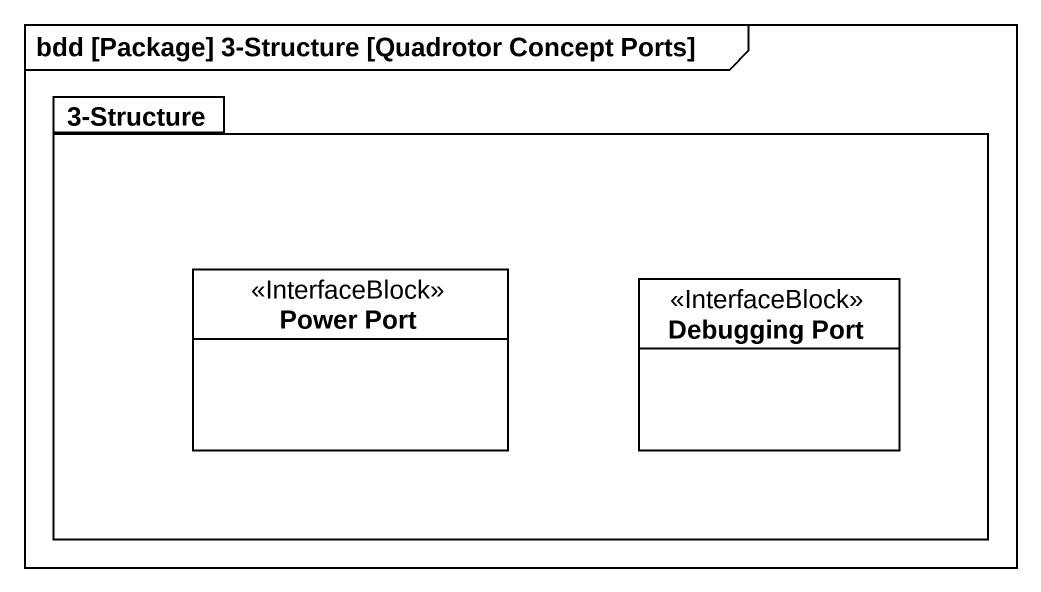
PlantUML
@startuml
mainframe bdd [Package] 3-Structure [Quadrotor Concept Ports]
hide circle
hide empty members
package "3-Structure" as p3_Structure {
  class "Power Port" as Power_Port <<InterfaceBlock>>
  class "Debugging Port" as Debugging_Port <<InterfaceBlock>>
}
@enduml
